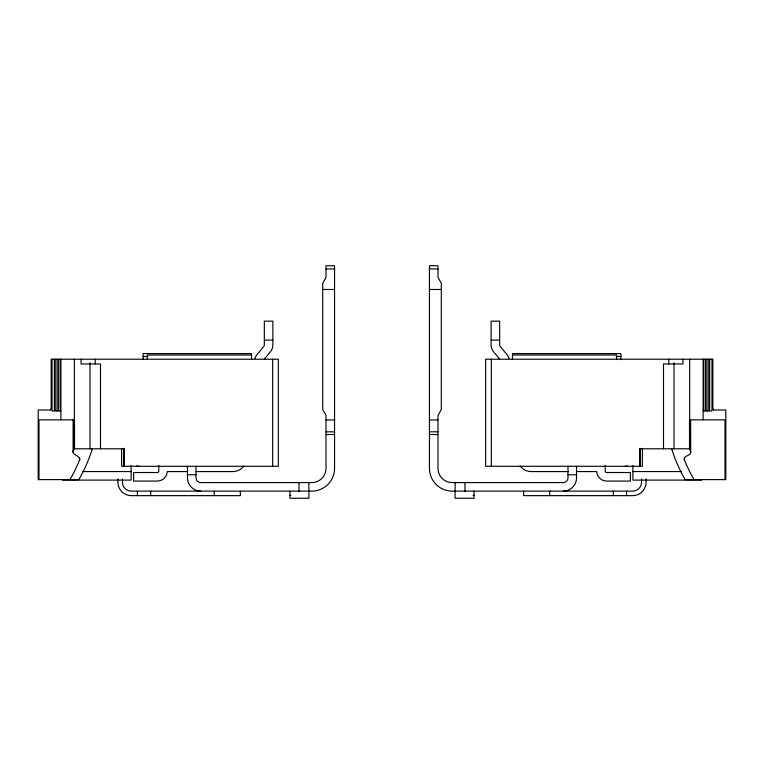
<?xml version="1.0" encoding="UTF-8"?>
<svg xmlns="http://www.w3.org/2000/svg" width="764" height="764" viewBox="0 0 764 764"><rect width="100%" height="100%" fill="white"/><g stroke="black" fill="none" stroke-linecap="round" stroke-linejoin="round"><path stroke-width="1.15" d="M690.608 419.837L690.713 452.603C690.14 456.079 684.468 455.22 684.219 458.983A14.124 5.749 3.8 0 0 684.41 459.938A651.062 265.27 3.8 0 0 694.037 479.62M69.963 479.62A651.062 265.27 -3.8 0 0 79.59 459.938A14.124 5.749 -3.8 0 0 79.781 458.983C78.721 454.733 70.059 454.857 74.06 448.783L124.427 448.783M264.43 359.061L270.389 351.793A10.916 10.916 0 0 0 272.872 344.87L272.872 321.147L264.325 321.147L264.325 344.87A2.368 2.368 0 0 1 263.79 346.378L257.076 354.553A10.916 10.916 0 0 0 255.014 358.517M326.008 268.928L334.556 268.928M429.444 268.928L437.992 268.928M322.694 289.48L334.556 289.48M429.444 289.48L441.305 289.48M264.325 340.123L272.872 340.123M491.128 340.123L499.675 340.123M251.528 355.021L147.366 355.021L147.366 359.624M512.472 355.021L616.634 355.021L616.634 359.624M143.107 356.454L147.872 356.454M616.128 356.454L620.893 356.454M50.472 409.991L38.2 409.991L38.2 479.62L78.826 479.62A661.385 269.472 -3.8 0 0 84.909 467.96A662.608 269.969 -3.8 0 0 92.301 448.783M713.528 409.991L725.8 409.991L725.8 479.62L685.174 479.62A661.385 269.472 3.8 0 1 679.091 467.96A662.608 269.969 3.8 0 1 671.699 448.783M57.596 410.994L55.218 410.994L55.218 359.223M60.786 410.994L58.398 410.994L58.398 359.223M703.214 410.994L705.602 410.994L705.602 359.223M706.404 410.994L708.782 410.994L708.782 359.223M326.008 419.952L334.556 419.952M429.444 419.952L437.992 419.952M326.008 431.813L334.556 431.813M429.444 431.813L437.992 431.813M326.008 434.525L334.556 434.525M429.444 434.525L437.992 434.525M639.573 448.783L689.94 448.783L690.713 452.603M82.693 471.56L131.121 471.56M187.237 471.579L167.287 471.579A9.961 9.961 0 0 1 157.336 481.072L133.614 481.072L133.614 472.534L157.336 472.534A1.423 1.423 0 0 0 158.759 471.111L158.759 465.371M195.46 471.579L233.01 471.579A13.284 13.284 0 0 0 243.764 466.107M568.54 471.579L530.99 471.579A13.284 13.284 0 0 1 520.236 466.107M576.763 471.579L596.713 471.579A9.961 9.961 0 0 0 606.664 481.072L630.386 481.072L630.386 472.534L606.664 472.534A1.423 1.423 0 0 1 605.241 471.111L605.241 465.371M632.879 471.56L681.307 471.56M187.466 474.759L196.004 474.759M567.996 474.759L576.534 474.759M62.323 480.098L131.121 480.098L131.121 465.61M701.677 480.098L632.879 480.098L632.879 465.61M289.948 495.397L290.988 495.397M473.012 495.397L474.052 495.397M499.57 359.061L493.611 351.793A10.916 10.916 0 0 1 491.128 344.87L491.128 321.147L499.675 321.147L499.675 344.87A2.368 2.368 0 0 0 500.21 346.378L506.924 354.553A10.916 10.916 0 0 1 508.986 358.517M725.017 479.62L725.017 419.837L689.51 419.837L689.51 448.783M711.972 359.223L711.972 410.994L709.632 410.994L709.632 359.223M706.996 359.223L706.996 410.994M703.816 359.223L703.816 410.994M703.109 359.223L703.109 419.837M689.653 359.223L689.653 448.783M684.41 457.579L684.41 459.938M682.987 359.223L682.987 363.97L663.496 363.97L663.496 448.783M674.02 362.757L674.02 448.783M668.748 359.223L668.748 363.97M646.048 478.923L646.048 482.351A13.284 13.284 0 0 1 632.764 495.635L523.636 495.635L523.636 491.128M642.371 448.449L642.371 466.288L485.656 466.288L485.656 359.223L712.841 359.223L712.831 405.245A4.775 0.697 -90 0 0 713.528 409.981M641.54 478.923L641.54 482.351A8.776 8.776 0 0 1 632.764 491.128L452.221 491.128A22.777 22.777 0 0 1 429.444 468.351L429.444 265.748L437.992 265.748L437.992 277.38L441.305 283.358L441.305 409.475L437.992 415.454L437.992 468.351A14.239 14.239 0 0 0 452.221 482.59L563.249 482.59A4.746 4.746 0 0 0 567.996 477.844L567.996 466.288M640.127 448.458L640.127 466.288M640.003 466.288L640.003 448.306L639.573 466.288M626.595 491.128L626.595 495.635M620.893 359.624L620.893 353.598L512.472 353.598L512.472 359.624M613.311 491.128L613.311 495.635M576.534 466.288L576.534 477.844A13.284 13.284 0 0 1 563.249 491.128M549.727 491.128L549.727 495.635M491.328 359.223L491.328 466.288M474.052 491.128L474.052 498.252L455.067 498.252L455.143 482.59M464.97 482.59L464.97 491.128M308.933 491.128L308.933 498.252L289.948 498.252L289.948 491.128M308.857 482.59L308.857 491.128M299.03 482.59L299.03 491.128M272.672 359.223L272.672 466.288M251.528 359.624L251.528 353.598L143.107 353.598L143.107 359.624M240.364 491.128L240.364 495.635L131.236 495.635A13.284 13.284 0 0 1 117.952 482.351L117.952 478.923M214.273 491.128L214.273 495.635M196.004 466.288L196.004 477.844A4.746 4.746 0 0 0 200.751 482.59L311.779 482.59A14.239 14.239 0 0 0 326.008 468.351L326.008 415.454L322.694 409.475L322.694 283.358L326.008 277.38L326.008 265.748L334.556 265.748L334.556 468.351A22.777 22.777 0 0 1 311.779 491.128L131.236 491.128A8.776 8.776 0 0 1 122.46 482.351L122.46 478.923M187.466 466.288L187.466 477.844A13.284 13.284 0 0 0 200.751 491.128M150.689 491.128L150.689 495.635M137.405 491.128L137.405 495.635M124.427 466.288L124.427 448.306L123.997 466.288M123.873 448.458L123.873 466.288M121.629 448.449L121.629 466.288L278.344 466.288L278.344 359.223L51.159 359.223L51.169 405.245A4.775 0.697 90 0 1 50.472 409.981M100.504 448.783L100.504 363.97L81.013 363.97L81.013 359.223M95.252 359.223L95.252 363.97M89.98 362.757L89.98 448.783M79.59 457.579L79.59 459.938M74.49 448.783L74.49 419.837L38.983 419.837L38.983 479.62M74.347 359.223L74.347 448.783M73.392 419.837L73.392 451.992M73.287 419.837L73.287 452.603M60.891 359.223L60.891 419.837M60.184 359.223L60.184 410.994M57.004 359.223L57.004 410.994M54.368 359.223L54.368 410.994L52.028 410.994L52.028 359.223M690.073 479.792A8.948 2.321 -90 0 1 689.777 479.391M627.311 465.944A8.07 8.07 0 0 1 624.818 466.336M74.223 479.391A8.948 2.321 90 0 1 73.927 479.792M139.182 466.336A8.07 8.07 0 0 1 136.689 465.944"/></g></svg>
